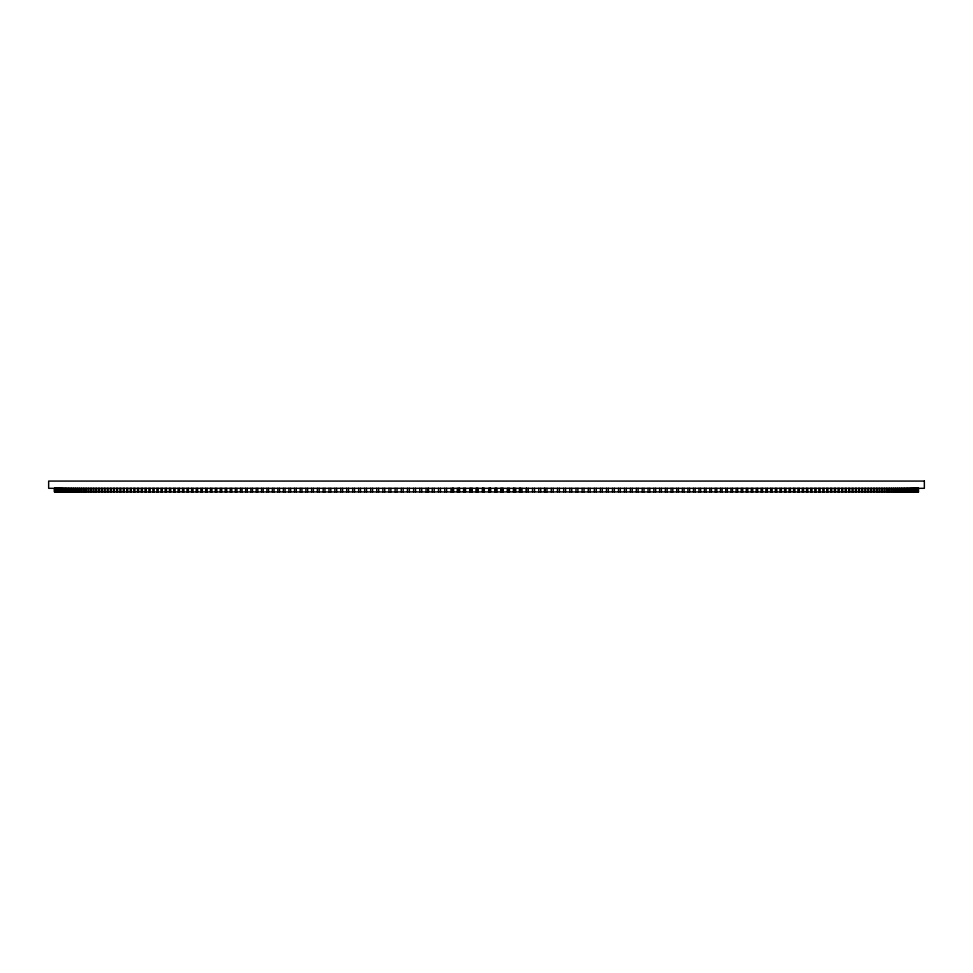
<?xml version="1.0" encoding="UTF-8"?>
<svg xmlns="http://www.w3.org/2000/svg" width="973" height="973" viewBox="0 0 973 973"><rect width="100%" height="100%" fill="white"/><g stroke="black" fill="none" stroke-linecap="round" stroke-linejoin="round"><path stroke-width="1.46" d="M918.561 491.924L54.439 491.924L54.439 488.312M918.561 488.312L918.439 491.924M918.317 488.312L918.244 491.924M918.05 488.312L918.05 491.924M917.953 488.312L917.953 491.924M917.697 488.312L917.697 491.924M917.575 488.312L917.575 491.924M917.259 488.312L917.259 491.924M917.101 488.312L917.101 491.924M916.724 488.312L916.724 491.924M916.542 488.312L916.542 491.924M916.104 488.312L916.104 491.924M915.885 488.312L915.885 491.924M915.386 488.312L915.386 491.924M915.143 488.312L915.143 491.924M914.584 488.312L914.584 491.924M914.316 488.312L914.316 491.924M913.683 488.312L913.683 491.924M913.392 488.312L913.392 491.924M912.698 488.312L912.698 491.924M912.37 488.312L912.37 491.924M911.616 488.312L911.616 491.924M911.263 488.312L911.263 491.924M910.448 488.312L910.448 491.924M910.071 488.312L910.071 491.924M909.196 488.312L909.196 491.924M908.794 488.312L908.794 491.924M907.845 488.312L907.845 491.924M907.42 488.312L907.42 491.924M906.41 488.312L906.41 491.924M905.948 488.312L905.948 491.924M904.89 488.312L904.89 491.924M904.404 488.312L904.404 491.924M903.272 488.312L903.272 491.924M902.762 488.312L902.762 491.924M901.57 488.312L901.57 491.924M901.034 488.312L901.034 491.924M899.782 488.312L899.782 491.924M899.21 488.312L899.21 491.924M897.909 488.312L897.909 491.924M897.313 488.312L897.313 491.924M895.951 488.312L895.951 491.924M895.318 488.312L895.318 491.924M893.895 488.312L893.895 491.924M893.25 488.312L893.25 491.924M891.767 488.312L891.767 491.924M891.086 488.312L891.086 491.924M889.541 488.312L889.541 491.924M888.836 488.312L888.836 491.924M887.23 488.312L887.23 491.924M886.5 488.312L886.5 491.924M884.846 488.312L884.846 491.924M884.08 488.312L884.08 491.924M882.365 488.312L882.365 491.924M881.587 488.312L881.587 491.924M879.811 488.312L879.811 491.924M878.996 488.312L878.996 491.924M877.16 488.312L877.16 491.924M876.332 488.312L876.332 491.924M874.435 488.312L874.435 491.924M873.572 488.312L873.572 491.924M871.626 488.312L871.626 491.924M870.75 488.312L870.75 491.924M868.743 488.312L868.743 491.924M867.831 488.312L867.831 491.924M865.775 488.312L865.775 491.924M864.839 488.312L864.839 491.924M862.723 488.312L862.723 491.924M861.762 488.312L861.762 491.924M859.585 488.312L859.585 491.924M858.612 488.312L858.612 491.924M856.386 488.312L856.386 491.924M855.376 488.312L855.376 491.924M853.09 488.312L853.09 491.924M852.068 488.312L852.068 491.924M849.733 488.312L849.733 491.924M848.675 488.312L848.675 491.924M846.291 488.312L846.291 491.924M845.209 488.312L845.209 491.924M842.776 488.312L842.776 491.924M841.669 488.312L841.669 491.924M839.176 488.312L839.176 491.924M838.057 488.312L838.057 491.924M835.515 488.312L835.515 491.924M834.36 488.312L834.36 491.924M831.769 488.312L831.769 491.924M830.601 488.312L830.601 491.924M827.95 488.312L827.95 491.924M826.758 488.312L826.758 491.924M824.07 488.312L824.07 491.924M822.854 488.312L822.854 491.924M820.105 488.312L820.105 491.924M818.877 488.312L818.877 491.924M816.079 488.312L816.079 491.924M814.827 488.312L814.827 491.924M811.981 488.312L811.981 491.924M810.704 488.312L810.704 491.924M807.821 488.312L807.821 491.924M806.52 488.312L806.52 491.924M803.576 488.312L803.576 491.924M802.263 488.312L802.263 491.924M799.283 488.312L799.283 491.924M797.933 488.312L797.933 491.924M794.917 488.312L794.917 491.924M793.542 488.312L793.542 491.924M790.477 488.312L790.477 491.924M789.091 488.312L789.091 491.924M785.977 488.312L785.977 491.924M784.579 488.312L784.579 491.924M781.416 488.312L781.416 491.924M779.993 488.312L779.993 491.924M776.795 488.312L776.795 491.924M775.359 488.312L775.359 491.924M772.112 488.312L772.112 491.924M770.652 488.312L770.652 491.924M767.369 488.312L767.369 491.924M765.885 488.312L765.885 491.924M762.564 488.312L762.564 491.924M761.068 488.312L761.068 491.924M757.699 488.312L757.699 491.924M756.179 488.312L756.179 491.924M752.774 488.312L752.774 491.924M751.241 488.312L751.241 491.924M747.799 488.312L747.799 491.924M746.255 488.312L746.255 491.924M742.764 488.312L742.764 491.924M741.207 488.312L741.207 491.924M737.68 488.312L737.68 491.924M736.099 488.312L736.099 491.924M732.535 488.312L732.535 491.924M730.942 488.312L730.942 491.924M727.354 488.312L727.354 491.924M725.736 488.312L725.736 491.924M722.112 488.312L722.112 491.924M720.482 488.312L720.482 491.924M716.809 488.312L716.809 491.924M715.167 488.312L715.167 491.924M711.47 488.312L711.47 491.924M709.816 488.312L709.816 491.924M706.082 488.312L706.082 491.924M704.416 488.312L704.416 491.924M700.645 488.312L700.645 491.924M698.967 488.312L698.967 491.924M695.172 488.312L695.172 491.924M693.469 488.312L693.469 491.924M689.65 488.312L689.65 491.924M687.923 488.312L687.923 491.924M684.08 488.312L684.08 491.924M682.353 488.312L682.353 491.924M678.473 488.312L678.473 491.924M676.721 488.312L676.721 491.924M672.817 488.312L672.817 491.924M671.066 488.312L671.066 491.924M667.125 488.312L667.125 491.924M665.362 488.312L665.362 491.924M661.397 488.312L661.397 491.924M659.621 488.312L659.621 491.924M655.632 488.312L655.632 491.924M653.844 488.312L653.844 491.924M649.842 488.312L649.842 491.924M648.042 488.312L648.042 491.924M644.004 488.312L644.004 491.924M642.192 488.312L642.192 491.924M638.13 488.312L638.13 491.924M636.318 488.312L636.318 491.924M632.231 488.312L632.231 491.924M630.407 488.312L630.407 491.924M626.308 488.312L626.308 491.924M624.459 488.312L624.459 491.924M620.336 488.312L620.336 491.924M618.5 488.312L618.5 491.924M614.352 488.312L614.352 491.924M612.491 488.312L612.491 491.924M608.332 488.312L608.332 491.924M606.471 488.312L606.471 491.924M602.299 488.312L602.299 491.924M600.426 488.312L600.426 491.924M596.23 488.312L596.23 491.924M594.345 488.312L594.345 491.924M590.137 488.312L590.137 491.924M588.251 488.312L588.251 491.924M584.031 488.312L584.031 491.924M582.134 488.312L582.134 491.924M577.901 488.312L577.901 491.924M575.992 488.312L575.992 491.924M571.747 488.312L571.747 491.924M569.837 488.312L569.837 491.924M565.568 488.312L565.568 491.924M563.659 488.312L563.659 491.924M559.39 488.312L559.39 491.924M557.468 488.312L557.468 491.924M553.187 488.312L553.187 491.924M551.265 488.312L551.265 491.924M546.972 488.312L546.972 491.924M545.05 488.312L545.05 491.924M544.454 488.312L544.454 491.924M540.745 488.312L540.745 491.924M538.811 488.312L538.811 491.924M534.505 488.312L534.505 491.924M532.486 488.312L532.572 491.924M528.254 488.312L528.254 491.924M526.49 488.312L526.49 491.924M526.32 488.312L526.32 491.924M521.99 488.312L521.99 491.924M520.482 488.312L520.482 491.924M520.056 488.312L520.056 491.924M519.375 488.312L519.375 491.924M515.726 488.312L515.726 491.924M514.462 488.312L514.462 491.924M513.793 488.312L513.793 491.924M513.379 488.312L513.379 491.924M509.451 488.312L509.451 491.924M508.441 488.312L508.441 491.924M503.175 488.312L503.175 491.924M502.421 488.312L502.421 491.924M501.326 488.312L501.241 491.924M496.899 488.312L496.899 491.924M496.388 488.312L496.388 491.924M495.537 488.312L495.537 491.924M494.953 488.312L494.953 491.924M490.611 488.312L490.611 491.924M490.356 488.312L490.356 491.924M490.124 488.312L490.124 491.924M489.395 488.312L489.395 491.924M488.677 488.312L488.677 491.924M484.323 488.312L484.323 491.924M483.605 488.312L483.605 491.924M482.876 488.312L482.876 491.924M482.644 488.312L482.644 491.924M482.389 488.312L482.389 491.924M478.047 488.312L478.047 491.924M477.463 488.312L477.463 491.924M476.612 488.312L476.612 491.924M476.101 488.312L476.101 491.924M471.674 488.312L471.759 491.924M470.579 488.312L470.579 491.924M469.825 488.312L469.825 491.924M465.532 488.312L465.483 491.924M464.559 488.312L464.559 491.924M463.549 488.312L463.549 491.924M459.621 488.312L459.621 491.924M459.207 488.312L459.207 491.924M458.538 488.312L458.538 491.924M457.274 488.312L457.274 491.924M453.625 488.312L453.625 491.924M452.944 488.312L452.944 491.924M452.518 488.312L452.518 491.924M451.01 488.312L451.01 491.924M446.68 488.312L446.51 491.924M444.746 488.312L444.746 491.924M440.514 488.312L440.428 491.924M438.495 488.312L438.495 491.924M434.189 488.312L434.189 491.924M432.255 488.312L432.255 491.924M428.546 488.312L428.546 491.924M427.95 488.312L427.95 491.924M426.028 488.312L426.028 491.924M421.735 488.312L421.735 491.924M419.813 488.312L419.813 491.924M415.532 488.312L415.532 491.924M413.61 488.312L413.61 491.924M409.341 488.312L409.341 491.924M407.432 488.312L407.432 491.924M403.163 488.312L403.163 491.924M401.253 488.312L401.253 491.924M397.008 488.312L397.008 491.924M395.099 488.312L395.099 491.924M390.866 488.312L390.866 491.924M388.969 488.312L388.969 491.924M384.749 488.312L384.749 491.924M382.863 488.312L382.863 491.924M378.655 488.312L378.655 491.924M376.77 488.312L376.77 491.924M372.574 488.312L372.574 491.924M370.701 488.312L370.701 491.924M366.529 488.312L366.529 491.924M364.668 488.312L364.668 491.924M360.509 488.312L360.509 491.924M358.648 488.312L358.648 491.924M354.5 488.312L354.5 491.924M352.664 488.312L352.664 491.924M348.541 488.312L348.541 491.924M346.692 488.312L346.692 491.924M342.593 488.312L342.593 491.924M340.769 488.312L340.769 491.924M336.682 488.312L336.682 491.924M334.87 488.312L334.87 491.924M330.808 488.312L330.808 491.924M328.996 488.312L328.996 491.924M324.958 488.312L324.958 491.924M323.158 488.312L323.158 491.924M319.156 488.312L319.156 491.924M317.368 488.312L317.368 491.924M313.379 488.312L313.379 491.924M311.603 488.312L311.603 491.924M307.638 488.312L307.638 491.924M305.875 488.312L305.875 491.924M301.934 488.312L301.934 491.924M300.183 488.312L300.183 491.924M296.279 488.312L296.279 491.924M294.527 488.312L294.527 491.924M290.647 488.312L290.647 491.924M288.92 488.312L288.92 491.924M285.077 488.312L285.077 491.924M283.35 488.312L283.35 491.924M279.531 488.312L279.531 491.924M277.828 488.312L277.828 491.924M274.033 488.312L274.033 491.924M272.355 488.312L272.355 491.924M268.584 488.312L268.584 491.924M266.918 488.312L266.918 491.924M263.184 488.312L263.184 491.924M261.53 488.312L261.53 491.924M257.833 488.312L257.833 491.924M256.191 488.312L256.191 491.924M252.518 488.312L252.518 491.924M250.888 488.312L250.888 491.924M247.264 488.312L247.264 491.924M245.646 488.312L245.646 491.924M242.058 488.312L242.058 491.924M240.465 488.312L240.465 491.924M236.901 488.312L236.901 491.924M235.32 488.312L235.32 491.924M231.793 488.312L231.793 491.924M230.236 488.312L230.236 491.924M226.745 488.312L226.745 491.924M225.201 488.312L225.201 491.924M221.759 488.312L221.759 491.924M220.226 488.312L220.226 491.924M216.821 488.312L216.821 491.924M215.301 488.312L215.301 491.924M211.932 488.312L211.932 491.924M210.436 488.312L210.436 491.924M207.115 488.312L207.115 491.924M205.631 488.312L205.631 491.924M202.348 488.312L202.348 491.924M200.888 488.312L200.888 491.924M197.641 488.312L197.641 491.924M196.205 488.312L196.205 491.924M193.007 488.312L193.007 491.924M191.584 488.312L191.584 491.924M188.421 488.312L188.421 491.924M187.023 488.312L187.023 491.924M183.909 488.312L183.909 491.924M182.523 488.312L182.523 491.924M179.458 488.312L179.458 491.924M178.083 488.312L178.083 491.924M175.067 488.312L175.067 491.924M173.717 488.312L173.717 491.924M170.737 488.312L170.737 491.924M169.424 488.312L169.424 491.924M166.48 488.312L166.48 491.924M165.179 488.312L165.179 491.924M162.296 488.312L162.296 491.924M161.019 488.312L161.019 491.924M158.173 488.312L158.173 491.924M156.921 488.312L156.921 491.924M154.123 488.312L154.123 491.924M152.895 488.312L152.895 491.924M150.146 488.312L150.146 491.924M148.93 488.312L148.93 491.924M146.242 488.312L146.242 491.924M145.05 488.312L145.05 491.924M142.399 488.312L142.399 491.924M141.231 488.312L141.231 491.924M138.64 488.312L138.64 491.924M137.485 488.312L137.485 491.924M134.943 488.312L134.943 491.924M133.824 488.312L133.824 491.924M131.331 488.312L131.331 491.924M130.224 488.312L130.224 491.924M127.791 488.312L127.791 491.924M126.709 488.312L126.709 491.924M124.325 488.312L124.325 491.924M123.267 488.312L123.267 491.924M120.932 488.312L120.932 491.924M119.91 488.312L119.91 491.924M117.624 488.312L117.624 491.924M116.614 488.312L116.614 491.924M114.388 488.312L114.388 491.924M113.415 488.312L113.415 491.924M111.238 488.312L111.238 491.924M110.277 488.312L110.277 491.924M108.161 488.312L108.161 491.924M107.225 488.312L107.225 491.924M105.169 488.312L105.169 491.924M104.257 488.312L104.257 491.924M102.25 488.312L102.25 491.924M101.374 488.312L101.374 491.924M99.428 488.312L99.428 491.924M98.565 488.312L98.565 491.924M96.668 488.312L96.668 491.924M95.841 488.312L95.841 491.924M94.004 488.312L94.004 491.924M93.189 488.312L93.189 491.924M91.413 488.312L91.413 491.924M90.635 488.312L90.635 491.924M88.92 488.312L88.92 491.924M88.154 488.312L88.154 491.924M86.5 488.312L86.5 491.924M85.77 488.312L85.77 491.924M84.165 488.312L84.165 491.924M83.459 488.312L83.459 491.924M81.914 488.312L81.914 491.924M81.233 488.312L81.233 491.924M79.75 488.312L79.75 491.924M79.105 488.312L79.105 491.924M77.682 488.312L77.682 491.924M77.049 488.312L77.049 491.924M75.687 488.312L75.687 491.924M75.091 488.312L75.091 491.924M73.79 488.312L73.79 491.924M73.218 488.312L73.218 491.924M71.966 488.312L71.966 491.924M71.43 488.312L71.43 491.924M70.238 488.312L70.238 491.924M69.728 488.312L69.728 491.924M68.597 488.312L68.597 491.924M68.11 488.312L68.11 491.924M67.052 488.312L67.052 491.924M66.59 488.312L66.59 491.924M65.58 488.312L65.58 491.924M65.155 488.312L65.155 491.924M64.206 488.312L64.206 491.924M63.804 488.312L63.804 491.924M62.929 488.312L62.929 491.924M62.552 488.312L62.552 491.924M61.737 488.312L61.737 491.924M61.384 488.312L61.384 491.924M60.63 488.312L60.63 491.924M60.302 488.312L60.302 491.924M59.608 488.312L59.608 491.924M59.317 488.312L59.317 491.924M58.684 488.312L58.684 491.924M58.416 488.312L58.416 491.924M57.857 488.312L57.857 491.924M57.614 488.312L57.614 491.924M57.115 488.312L57.115 491.924M56.896 488.312L56.896 491.924M56.458 488.312L56.458 491.924M56.276 488.312L56.276 491.924M55.899 488.312L55.899 491.924M55.741 488.312L55.741 491.924M55.303 488.312L55.425 491.924M54.95 488.312L55.047 491.924M54.756 488.312L54.756 491.924M54.512 488.312L54.561 491.924M924.35 481.076L48.65 481.076L48.65 488.312L924.35 488.312L924.35 481.076M507.517 491.924L507.517 488.312L507.468 491.924M500.827 491.924L500.827 488.312L500.73 491.924M472.27 491.924L472.27 488.312L472.173 491.924"/></g></svg>
